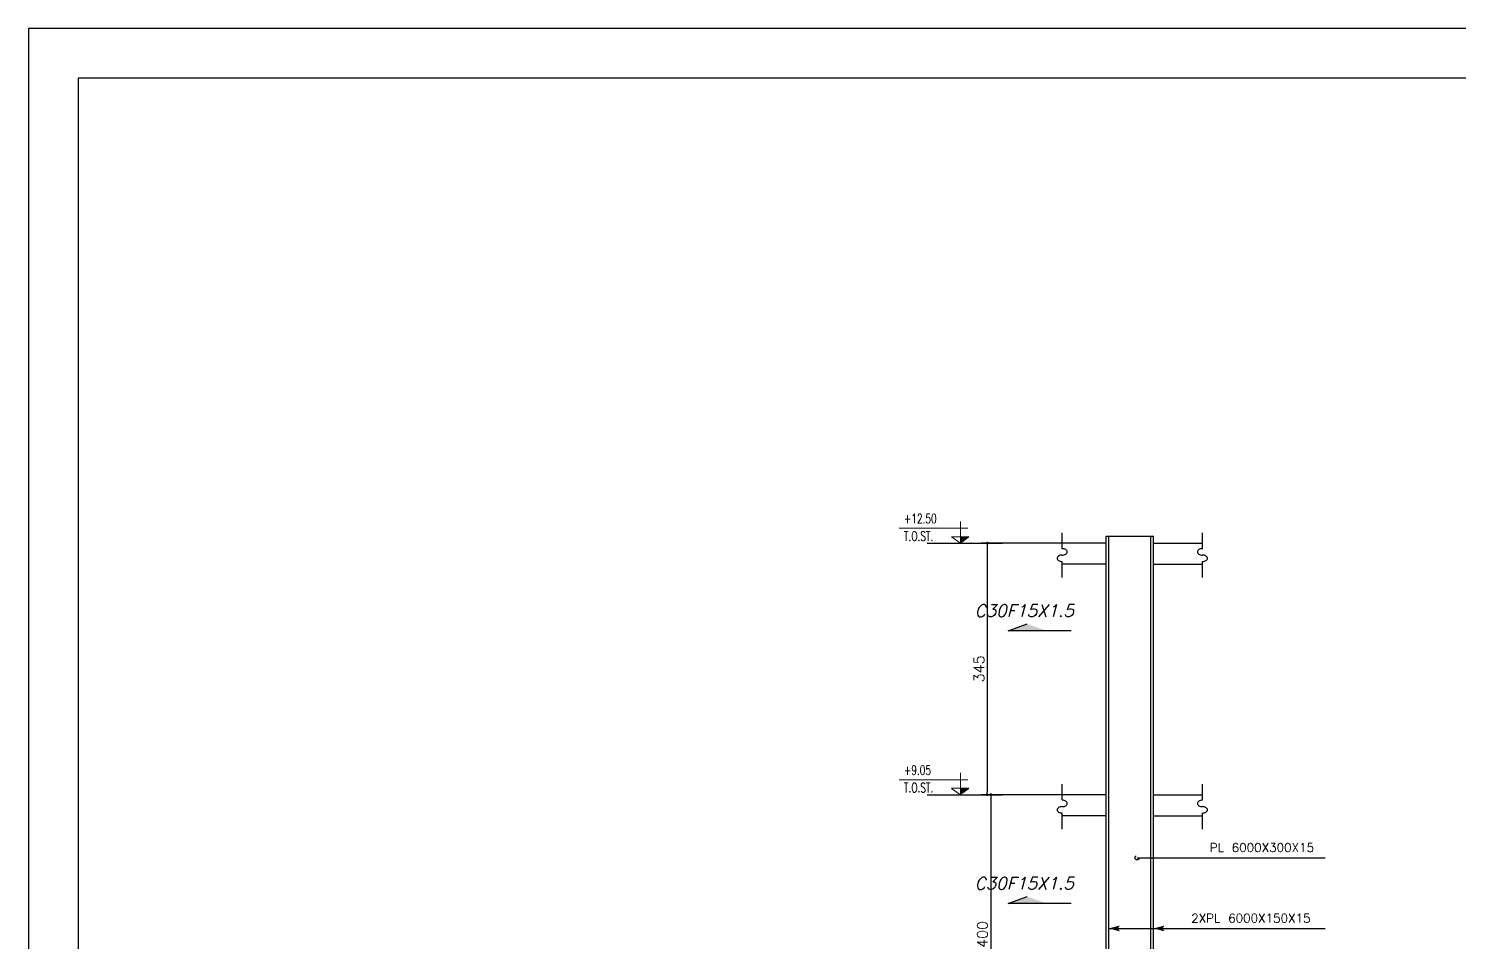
# Model space of a CAD drawing. Header units: inches. Extents: x 1387 to 2676, y -3005 to -2136.
# Drawn here: x 2499.36 to 2540.29, y -2459.12 to -2432.97 of the extents above; entities that cross this region are included whole.
import ezdxf

# ---------------------------------------------------------------- set-up
doc = ezdxf.new("R2010")
doc.units = ezdxf.units.IN
doc.header["$MEASUREMENT"] = 0
doc.linetypes.add('HIDDEN', pattern=[0.375, 0.25, -0.125])
for name, color, linetype in [('1', 1, 'Continuous'), ('2H', 2, 'HIDDEN'), ('2Y', 2, 'Continuous'), ('3', 3, 'HIDDEN'), ('3G', 3, 'Continuous'), ('D', 1, 'Continuous'), ('DIM', 8, 'Continuous'), ('lateral brace', 5, 'Continuous'), ('Layer4', 118, 'Continuous'), ('LEVEL', 3, 'HIDDEN')]:
    doc.layers.add(name, color=color, linetype=linetype)
doc.layers.add('2', color=2, linetype='Continuous', lineweight=9)
doc.styles.add('ITALICT', font='italict')
doc.styles.add('ROMANC', font='TXT.shx')
doc.styles.add('ROMANS', font='ROMANS')
doc.styles.add('ROMANT', font='romant')
doc.dimstyles.new('1-100', dxfattribs={"dimtxt": 0.3, "dimasz": 0.08, "dimexe": 0.18, "dimexo": 0.0625, "dimgap": 0.09, "dimtad": 1, "dimdec": 0, "dimlfac": 1000, "dimdsep": 46, "dimtxsty": 'ROMANT', "dimblk": 'DOT', "dimcen": 0.09, "dimclrd": 1, "dimclre": 1, "dimclrt": 3, "dimadec": 0, "dimazin": 0, "dimtfac": 1, "dimtdec": 0, "dimtix": 1, "dimtofl": 0, "dimtmove": 2, "dimatfit": 3, "dimldrblk": 'DOT', "dimfxl": 1, "dimtolj": 1, "dimarcsym": 0})

# ---------------------------------------------------------------- blocks, each defined once
blk = doc.blocks.new('DOT')
at = {"layer": 'DIM', "color": 0, "linetype": 'ByBlock'}
blk.add_line((-0.5, 0), (-1, 0), dxfattribs=at)
at = {"layer": 'DIM', "color": 0, "linetype": 'ByBlock', "const_width": 0.5}
blk.add_lwpolyline([(-0.25, 0, 1), (0.25, 0, 1)], format="xyb", close=True, dxfattribs=at)
blk = doc.blocks.new('*D258')
at = {"layer": 'D', "color": 1, "lineweight": -2, "transparency": 16777216}
for p, q in [((2529.819, -2454.895), (2526.703, -2454.895)), ((2526.883, -2454.975), (2526.883, -2462.815)), ((2529.142, -2462.895), (2526.703, -2462.895))]:
    blk.add_line(p, q, dxfattribs=at)
at = {"layer": 'Defpoints', "color": 0, "transparency": 16777216}
for p in [(2529.881, -2454.895), (2526.883, -2462.895), (2529.205, -2462.895)]:
    blk.add_point(p, dxfattribs=at)
at = {"layer": 'D', "color": 1, "lineweight": -2, "transparency": 16777216, "xscale": 0.08, "yscale": 0.08, "zscale": 0.08}
for p, rotation in [((2526.883, -2454.895), 90), ((2526.883, -2462.895), 270)]:
    blk.add_blockref('DOT', p, dxfattribs=dict(at, rotation=rotation))
at = {"layer": 'D', "color": 2, "transparency": 16777216, "insert": (2526.643, -2458.895), "char_height": 0.3, "attachment_point": 5, "rotation": 90, "style": 'ROMANS'}
blk.add_mtext('\\A1;400', dxfattribs=at)
blk = doc.blocks.new('_Dot')
at = {"layer": 'DIM', "color": 0, "lineweight": -2}
blk.add_line((-0.5, 0), (-1, 0), dxfattribs=at)
at = {"layer": 'DIM', "color": 0, "const_width": 0.5}
blk.add_lwpolyline([(-0.25, 0, 1), (0.25, 0, 1)], format="xyb", close=True, dxfattribs=at)
blk = doc.blocks.new('*D259')
at = {"layer": 'D', "color": 1, "lineweight": -2, "transparency": 16777216}
for p, q in [((2529.819, -2447.695), (2526.603, -2447.695)), ((2526.783, -2447.775), (2526.783, -2454.815)), ((2529.042, -2454.895), (2526.603, -2454.895))]:
    blk.add_line(p, q, dxfattribs=at)
at = {"layer": 'Defpoints', "color": 0, "transparency": 16777216}
for p in [(2529.881, -2447.695), (2526.783, -2454.895), (2529.105, -2454.895)]:
    blk.add_point(p, dxfattribs=at)
at = {"layer": 'D', "color": 1, "lineweight": -2, "transparency": 16777216, "xscale": 0.08, "yscale": 0.08, "zscale": 0.08}
for p, rotation in [((2526.783, -2447.695), 90), ((2526.783, -2454.895), 270)]:
    blk.add_blockref('DOT', p, dxfattribs=dict(at, rotation=rotation))
at = {"layer": 'D', "color": 2, "transparency": 16777216, "insert": (2526.543, -2451.295), "char_height": 0.3, "attachment_point": 5, "rotation": 90, "style": 'ROMANS'}
blk.add_mtext('\\A1;345', dxfattribs=at)

msp = doc.modelspace()

# ---------------------------------------------------------------- linework, layer by layer
at = {"layer": '1'}
for p, q in [((2531.067449, -2456.700397), (2536.443457, -2456.700397)), ((2530.261142, -2458.722469, 0.015), (2536.443457, -2458.722469))]:
    msp.add_line(p, q, dxfattribs=at)
msp.add_lwpolyline([(2500.774194, -2491.016748), (2582.042544, -2491.016748), (2582.042544, -2434.383752), (2500.774194, -2434.383752)], close=True, dxfattribs=at)
at = {"layer": '2'}
for p, q in [((2526.015972, -2447.695256), (2526.015972, -2447.070826)), ((2526.228818, -2447.267142), (2524.257165, -2447.267142)), ((2526.015972, -2447.695256), (2525.755928, -2447.515093)), ((2525.755994, -2447.510383), (2526.25608, -2447.510383)), ((2526.228818, -2454.467142), (2524.257165, -2454.467142)), ((2526.015972, -2454.895256), (2526.015972, -2454.270826)), ((2526.015972, -2454.895256), (2525.755928, -2454.715093)), ((2525.755994, -2454.710383), (2526.25608, -2454.710383))]:
    msp.add_line(p, q, dxfattribs=at)
at = {"layer": '2H'}
for p, q in [((2526.256014, -2447.515093), (2526.015972, -2447.695256)), ((2526.256014, -2454.715093), (2526.015972, -2454.895256))]:
    msp.add_line(p, q, dxfattribs=at)
at = {"layer": '2Y'}
for p, q in [((2528.924405, -2447.853703), (2528.924405, -2447.39808)), ((2532.936533, -2447.853703), (2532.936533, -2447.39808)), ((2528.924405, -2448.67965), (2528.924405, -2448.219065)), ((2532.936533, -2448.67965), (2532.936533, -2448.219065)), ((2528.924405, -2455.053703), (2528.924405, -2454.59808)), ((2532.936533, -2455.053703), (2532.936533, -2454.59808)), ((2528.924405, -2455.87965), (2528.924405, -2455.419065)), ((2532.936533, -2455.87965), (2532.936533, -2455.419065))]:
    msp.add_line(p, q, dxfattribs=at)
for centre, radius, start, end in [((2528.924405, -2448.077472), 0.223769, 75.2014959, 90), ((2528.94165, -2448.012193), 0.15625, 57.4704604, 75.2014959), ((2528.967945, -2447.970966), 0.107352, 33.0015447, 57.4704604), ((2529.007859, -2447.945044), 0.059758, 360, 33.0015447), ((2529.007859, -2447.945044), 0.059758, 326.9984553, 0), ((2532.853079, -2447.945044), 0.059758, 146.9984553, 180), ((2532.853079, -2447.945044), 0.059758, 180, 213.0015447), ((2532.892993, -2447.970966), 0.107352, 122.5295396, 146.9984553), ((2532.919288, -2448.012193), 0.15625, 104.7985041, 122.5295396), ((2532.936533, -2448.077472), 0.223769, 90, 104.7985041), ((2528.84095, -2448.127725), 0.059758, 146.9984553, 180), ((2528.84095, -2448.127725), 0.059758, 180, 213.0015447), ((2528.880864, -2448.153647), 0.107352, 122.5295396, 146.9984553), ((2528.880864, -2448.101803), 0.107352, 213.0015447, 237.4704604), ((2528.907159, -2448.194874), 0.15625, 104.7985041, 122.5295396), ((2528.907159, -2448.060575), 0.15625, 237.4704604, 255.2014959), ((2528.924405, -2448.260153), 0.223769, 90, 104.7985041), ((2528.924405, -2447.995296), 0.223769, 255.2014959, 270), ((2528.924405, -2447.812615), 0.223769, 270, 284.7985041), ((2528.94165, -2447.877894), 0.15625, 284.7985041, 302.5295396), ((2528.967945, -2447.919121), 0.107352, 302.5295396, 326.9984553), ((2532.892993, -2447.919121), 0.107352, 213.0015447, 237.4704604), ((2532.919288, -2447.877894), 0.15625, 237.4704604, 255.2014959), ((2532.936533, -2447.812615), 0.223769, 255.2014959, 270), ((2532.936533, -2448.260153), 0.223769, 75.2014959, 90), ((2532.936533, -2447.995296), 0.223769, 270, 284.7985041), ((2532.953779, -2448.194874), 0.15625, 57.4704604, 75.2014959), ((2532.953779, -2448.060575), 0.15625, 284.7985041, 302.5295396), ((2532.980074, -2448.153647), 0.107352, 33.0015447, 57.4704604), ((2532.980074, -2448.101803), 0.107352, 302.5295396, 326.9984553), ((2533.019988, -2448.127725), 0.059758, 0, 33.0015447), ((2533.019988, -2448.127725), 0.059758, 326.9984553, 0), ((2528.84095, -2455.327725), 0.059758, 146.9984553, 180), ((2528.880864, -2455.353647), 0.107352, 122.5295396, 146.9984553), ((2528.907159, -2455.394874), 0.15625, 104.7985041, 122.5295396), ((2528.924405, -2455.460153), 0.223769, 90, 104.7985041), ((2528.924405, -2455.277472), 0.223769, 75.2014959, 90), ((2528.924405, -2455.012615), 0.223769, 270, 284.7985041), ((2528.94165, -2455.212193), 0.15625, 57.4704604, 75.2014959), ((2528.94165, -2455.077894), 0.15625, 284.7985041, 302.5295396), ((2528.967945, -2455.170966), 0.107352, 33.0015447, 57.4704604), ((2528.967945, -2455.119121), 0.107352, 302.5295396, 326.9984553), ((2529.007859, -2455.145044), 0.059758, 360, 33.0015447), ((2529.007859, -2455.145044), 0.059758, 326.9984553, 0), ((2532.853079, -2455.145044), 0.059758, 146.9984553, 180), ((2532.853079, -2455.145044), 0.059758, 180, 213.0015447), ((2532.892993, -2455.170966), 0.107352, 122.5295396, 146.9984553), ((2532.892993, -2455.119121), 0.107352, 213.0015447, 237.4704604), ((2532.919288, -2455.212193), 0.15625, 104.7985041, 122.5295396), ((2532.919288, -2455.077894), 0.15625, 237.4704604, 255.2014959), ((2532.936533, -2455.277472), 0.223769, 90, 104.7985041), ((2532.936533, -2455.012615), 0.223769, 255.2014959, 270), ((2532.936533, -2455.460153), 0.223769, 75.2014959, 90), ((2532.953779, -2455.394874), 0.15625, 57.4704604, 75.2014959), ((2532.980074, -2455.353647), 0.107352, 33.0015447, 57.4704604), ((2533.019988, -2455.327725), 0.059758, 0, 33.0015447), ((2528.84095, -2455.327725), 0.059758, 180, 213.0015447), ((2528.880864, -2455.301803), 0.107352, 213.0015447, 237.4704604), ((2528.907159, -2455.260575), 0.15625, 237.4704604, 255.2014959), ((2528.924405, -2455.195296), 0.223769, 255.2014959, 270), ((2532.936533, -2455.195296), 0.223769, 270, 284.7985041), ((2532.953779, -2455.260575), 0.15625, 284.7985041, 302.5295396), ((2532.980074, -2455.301803), 0.107352, 302.5295396, 326.9984553), ((2533.019988, -2455.327725), 0.059758, 326.9984553, 0)]:
    msp.add_arc(centre, radius, start, end, dxfattribs=at)
at = {"layer": '3'}
msp.add_circle((2531.067449, -2456.700397), 0.06, dxfattribs=at)
for points in [[(2526.015972, -2447.695256), (2526.256014, -2447.515093), (2526.015972, -2447.515093)], [(2526.015972, -2454.895256), (2526.256014, -2454.715093), (2526.015972, -2454.715093)], [(2530.261142, -2458.722469, 0.015), (2530.518378, -2458.722469, 0.015), (2530.574777, -2458.638413, 0.015)], [(2530.261142, -2458.722469, 0.015), (2530.518378, -2458.722469, 0.015), (2530.574777, -2458.806525, 0.015)], [(2531.541142, -2458.722469), (2531.798378, -2458.722469), (2531.854777, -2458.638413)], [(2531.541142, -2458.722469), (2531.798378, -2458.722469), (2531.854777, -2458.806525)]]:
    msp.add_solid(points, dxfattribs=at)
at = {"layer": '3G'}
for p, q in [((2530.181142, -2447.495256), (2531.541142, -2447.495256)), ((2530.181142, -2459.495256, 0.015), (2530.181142, -2447.495256, 0.015)), ((2530.261142, -2459.495256, 0.015), (2530.261142, -2447.495256, 0.015)), ((2531.461142, -2459.495256), (2531.461142, -2447.495256)), ((2531.541142, -2459.495256), (2531.541142, -2447.495256)), ((2530.181142, -2447.695256), (2528.924405, -2447.695256)), ((2531.541142, -2447.695256), (2532.936533, -2447.695256)), ((2530.181142, -2448.295256), (2528.924405, -2448.295256)), ((2531.541142, -2448.295256), (2532.936533, -2448.295256)), ((2527.38301, -2450.201874), (2527.926943, -2450.008307)), ((2529.18589, -2450.201874), (2527.38301, -2450.201874)), ((2530.181142, -2454.895256), (2528.924405, -2454.895256)), ((2531.541142, -2454.895256), (2532.936533, -2454.895256)), ((2530.181142, -2455.495256), (2528.924405, -2455.495256)), ((2531.541142, -2455.495256), (2532.936533, -2455.495256)), ((2527.38301, -2458.005496), (2527.926943, -2457.811929)), ((2529.18589, -2458.005496), (2527.38301, -2458.005496))]:
    msp.add_line(p, q, dxfattribs=at)
for points in [[(2527.38301, -2450.201874), (2527.926943, -2450.008307), (2527.926943, -2450.201874)], [(2528.470876, -2450.201874), (2527.926943, -2450.008307), (2527.926943, -2450.201874)], [(2527.38301, -2458.005496), (2527.926943, -2457.811929), (2527.926943, -2458.005496)], [(2528.470876, -2458.005496), (2527.926943, -2457.811929), (2527.926943, -2458.005496)]]:
    msp.add_solid(points, dxfattribs=at)
at = {"layer": 'D'}
for p, q in [((2525.066299, -2447.695256), (2527.21666, -2447.695256)), ((2525.066299, -2454.895256), (2527.21666, -2454.895256))]:
    msp.add_line(p, q, dxfattribs=at)
at = {"layer": 'DIM'}
msp.add_lwpolyline([(2499.358369, -2492.432573), (2583.458369, -2492.432573), (2583.458369, -2432.967927), (2499.358369, -2432.967927)], close=True, dxfattribs=at)
at = {"layer": 'lateral brace'}
msp.add_lwpolyline([(2499.358369, -2492.432573), (2583.458369, -2492.432573), (2583.458369, -2432.967927), (2499.358369, -2432.967927)], close=True, dxfattribs=at)
at = {"layer": 'Layer4'}
msp.add_lwpolyline([(2583.458369, -2432.967927), (2499.358369, -2432.967927), (2499.358369, -2492.432573), (2583.458369, -2492.432573)], close=True, dxfattribs=at)

# ---------------------------------------------------------------- texts
at = {"layer": '2Y', "style": 'ROMANC'}
for s, p in [('PL 6000X300X15', (2533.143564, -2456.53474)), ('2XPL 6000X150X15', (2532.613793, -2458.556812))]:
    msp.add_text(s, height=0.24999931, dxfattribs=at).set_placement(p)
at = {"layer": '3G', "style": 'ITALICT'}
for p in [(2526.421402, -2449.804305), (2526.421402, -2457.607927)]:
    msp.add_text('C30F15X1.5', height=0.35, dxfattribs=at).set_placement(p)
at = {"layer": 'LEVEL', "style": 'ROMANS', "width": 0.7}
for s, p in [('+12.50', (2524.397964, -2447.127508)), ('T.O.ST.  ', (2524.397964, -2447.628755)), ('+9.05', (2524.397964, -2454.327508)), ('T.O.ST.  ', (2524.397964, -2454.828755))]:
    msp.add_text(s, height=0.27, dxfattribs=at).set_placement(p)

# ---------------------------------------------------------------- dimensions: what is measured, and where the dimension line sits
at = {"layer": 'D'}
for base, p1, p2, text, picture, middle in [((2526.782578, -2454.895256), (2529.881142, -2447.695256), (2529.104594, -2454.895256), '345', '*D259', (2526.542578, -2451.295256)), ((2526.882578, -2462.895256), (2529.881142, -2454.895256), (2529.204594, -2462.895256), '400', '*D258', (2526.642578, -2458.895256))]:
    dim = msp.add_linear_dim(base=base, p1=p1, p2=p2, angle=90, text=text, dimstyle='1-100', override={"dimtxsty": 'ROMANS', "dimclrt": 2, "dimtmove": 1}, dxfattribs=at)
    dim.commit()
    dim.dimension.update_dxf_attribs({"geometry": picture, "text_midpoint": middle})

doc.saveas('drawing.dxf')
